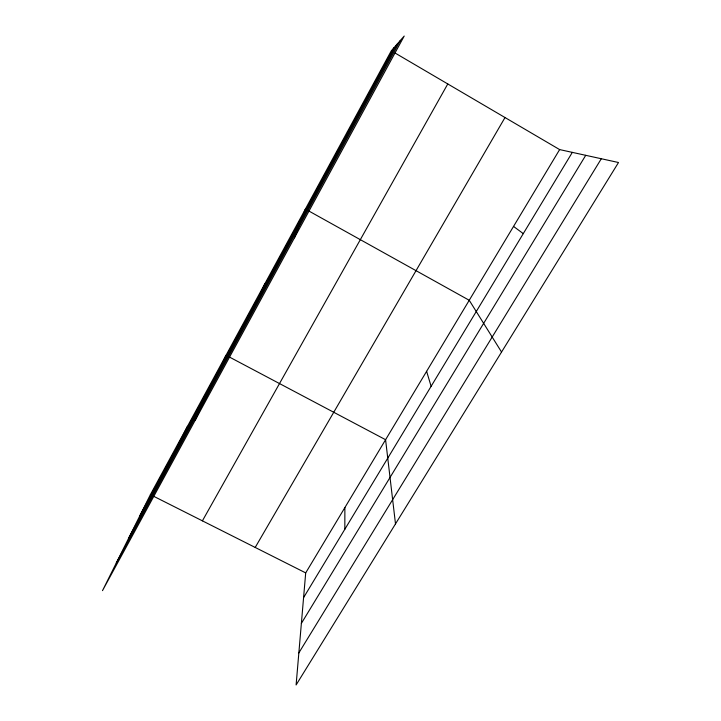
<?xml version="1.0" encoding="UTF-8"?>
<svg xmlns="http://www.w3.org/2000/svg" width="721" height="721" viewBox="0 0 721 721"><rect width="100%" height="100%" fill="white"/><g stroke="black" fill="none" stroke-linecap="round" stroke-linejoin="round"><path stroke-width="1.08" d="M344.827 529.268L344.881 507.557M559.631 149.589L305.695 572.898L296.106 684.95L618.51 162.513L559.631 149.589L395.126 53.057M294.447 237.813L305.389 209.081M260.308 293.943L264.94 283.596M195.229 420.199L226.043 355.264M178.781 444.064L187.487 426.291M139.865 515.731L394.063 47.64M128.87 537.776L397.001 44.287M116.243 563.092L400.416 40.385M202.403 520.85L447.777 83.951M255.198 547.455L505.006 117.541M303.577 597.619L572.321 152.374M301.369 623.395L585.731 155.321M298.845 652.911L601.314 158.737M153.393 496.147L305.695 572.898M229.008 356.832L385.582 439.711L395.496 523.888M308.327 210.721L469.236 300.278L501.546 352.037M513.541 226.421L523.284 233.622M426.616 371.324L431.122 386.312M347.468 131.546L347.567 133.268M150.392 494.633L102.49 590.652L404.211 36.05L391.296 50.812L150.392 494.633"/></g></svg>
